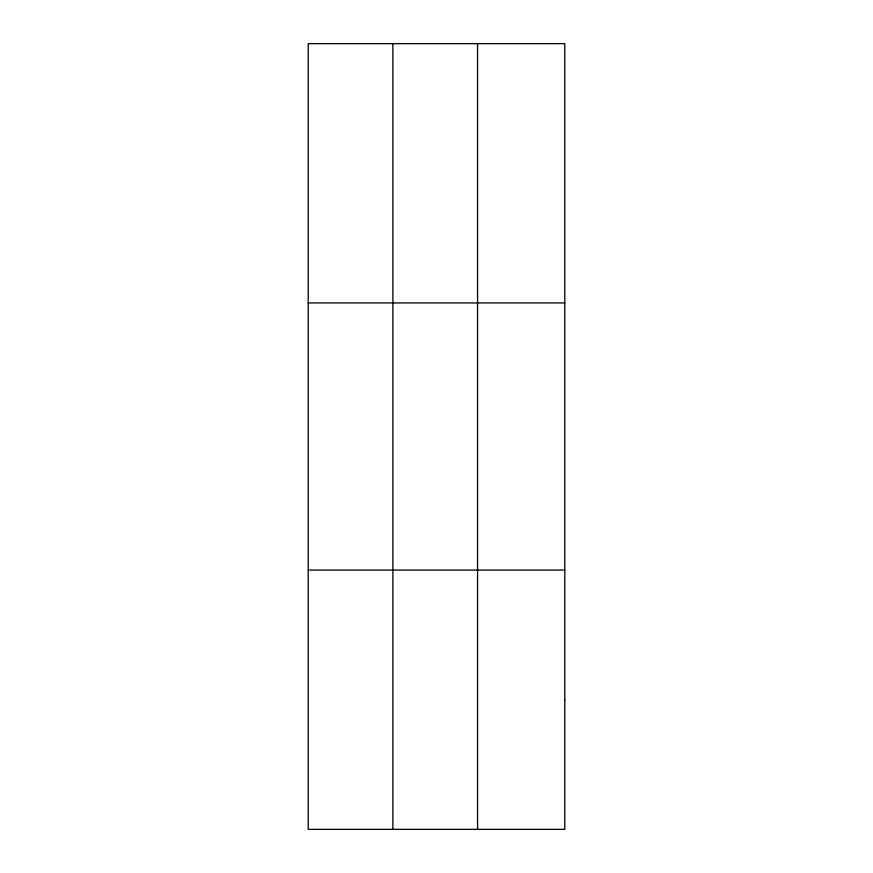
<?xml version="1.0" encoding="UTF-8"?>
<svg xmlns="http://www.w3.org/2000/svg" width="873" height="873" viewBox="0 0 873 873"><rect width="100%" height="100%" fill="white"/><g stroke="black" fill="none" stroke-linecap="round" stroke-linejoin="round"><path stroke-width="1.31" d="M392.883 829.35L392.883 43.65M477.553 829.35L477.553 43.65M308.213 302.931L564.787 302.931M308.213 570.069L564.787 570.069M564.787 699.71L564.787 829.35L308.213 829.35L308.213 43.65L564.787 43.65L564.787 699.71"/></g></svg>
